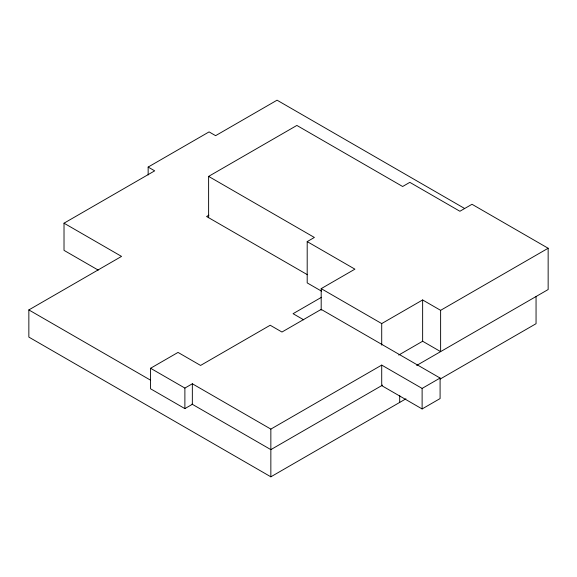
<?xml version="1.0" encoding="UTF-8"?>
<svg xmlns="http://www.w3.org/2000/svg" width="577" height="577" viewBox="0 0 577 577"><rect width="100%" height="100%" fill="white"/><g stroke="black" fill="none" stroke-linecap="round" stroke-linejoin="round"><path stroke-width="0.87" d="M148.152 174.954L148.152 167.07L209.076 131.895L215.61 135.667L277.061 100.189L464.629 208.485M98.227 270.108L64.018 250.36L64.018 223.191L154.686 170.842L148.152 167.07M208.614 217.68L208.614 176.389L296.866 125.44L402.638 186.501L409.829 182.354L459.898 211.261L471.993 204.28L548.15 248.247L548.15 289.539L416.681 365.443M405.927 398.822L270.851 476.811L28.85 337.091L28.85 309.921L121.545 256.404L64.018 223.191M208.91 215.171L206.595 216.512L307.404 274.717M321.526 291.169L307.195 282.896L307.195 241.604L314.386 237.457L208.614 176.389M150.568 368.263L184.885 388.076L192.343 383.777L192.343 404.311L184.885 408.61L150.568 388.797L150.568 368.263L178.026 352.417L200.58 365.436L270.195 325.24L281.965 332.035L321.187 309.387L440.092 378.043L440.092 398.57L422.119 408.949L381.714 385.624L381.714 365.097L422.119 388.422L440.092 378.043M321.187 310.174L321.187 288.63L354.913 269.156L307.195 241.604M321.439 297.314L293.073 313.693L303.711 319.831M321.187 288.63L381.714 323.582L422.638 299.953L440.619 310.332L548.15 248.247M398.707 355.064L422.638 341.245L440.619 351.624L440.619 310.332M192.343 383.777L270.851 429.1L381.714 365.097M382.616 385.104L270.851 449.634L192.004 404.116M440.215 379.031L536.055 323.697L536.055 296.52M28.85 309.921L150.633 380.229M422.638 299.953L422.638 341.245M422.119 388.422L422.119 408.949M399.695 395.411L399.695 402.421M381.714 323.582L381.714 345.125M270.851 429.1L270.851 476.811M184.885 388.076L184.885 408.61"/></g></svg>
